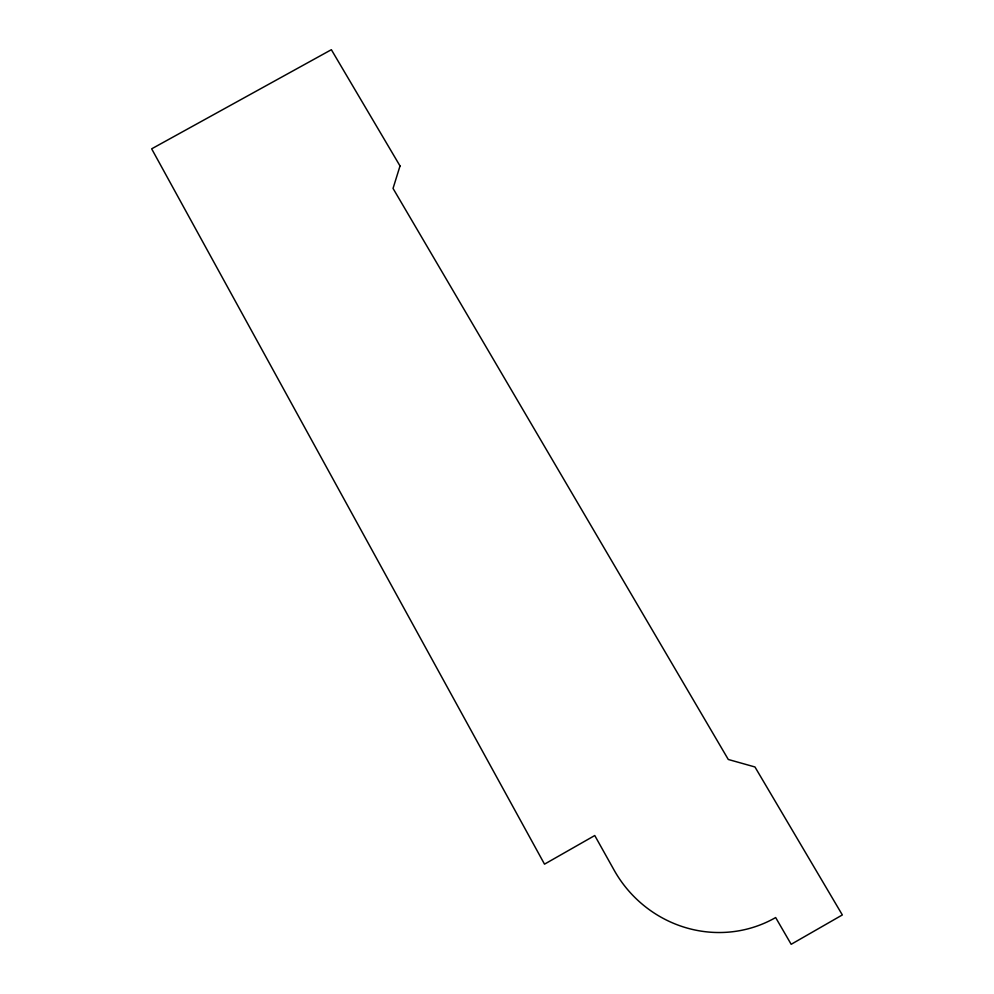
<?xml version="1.0" encoding="UTF-8"?>
<svg xmlns="http://www.w3.org/2000/svg" width="994" height="994" viewBox="0 0 994 994"><rect width="100%" height="100%" fill="white"/><g stroke="black" fill="none" stroke-linecap="round" stroke-linejoin="round"><path stroke-width="1.49" d="M400.023 165.961L393.04 188.413L728.291 759.478L754.955 766.97L842.34 914.94L791.174 944.3L775.655 917.549A119.379 115.689 53.5 0 1 614.106 870.123L594.76 835.532L544.513 864.159L151.66 148.827L331.362 49.7L400.023 165.961"/></g></svg>
